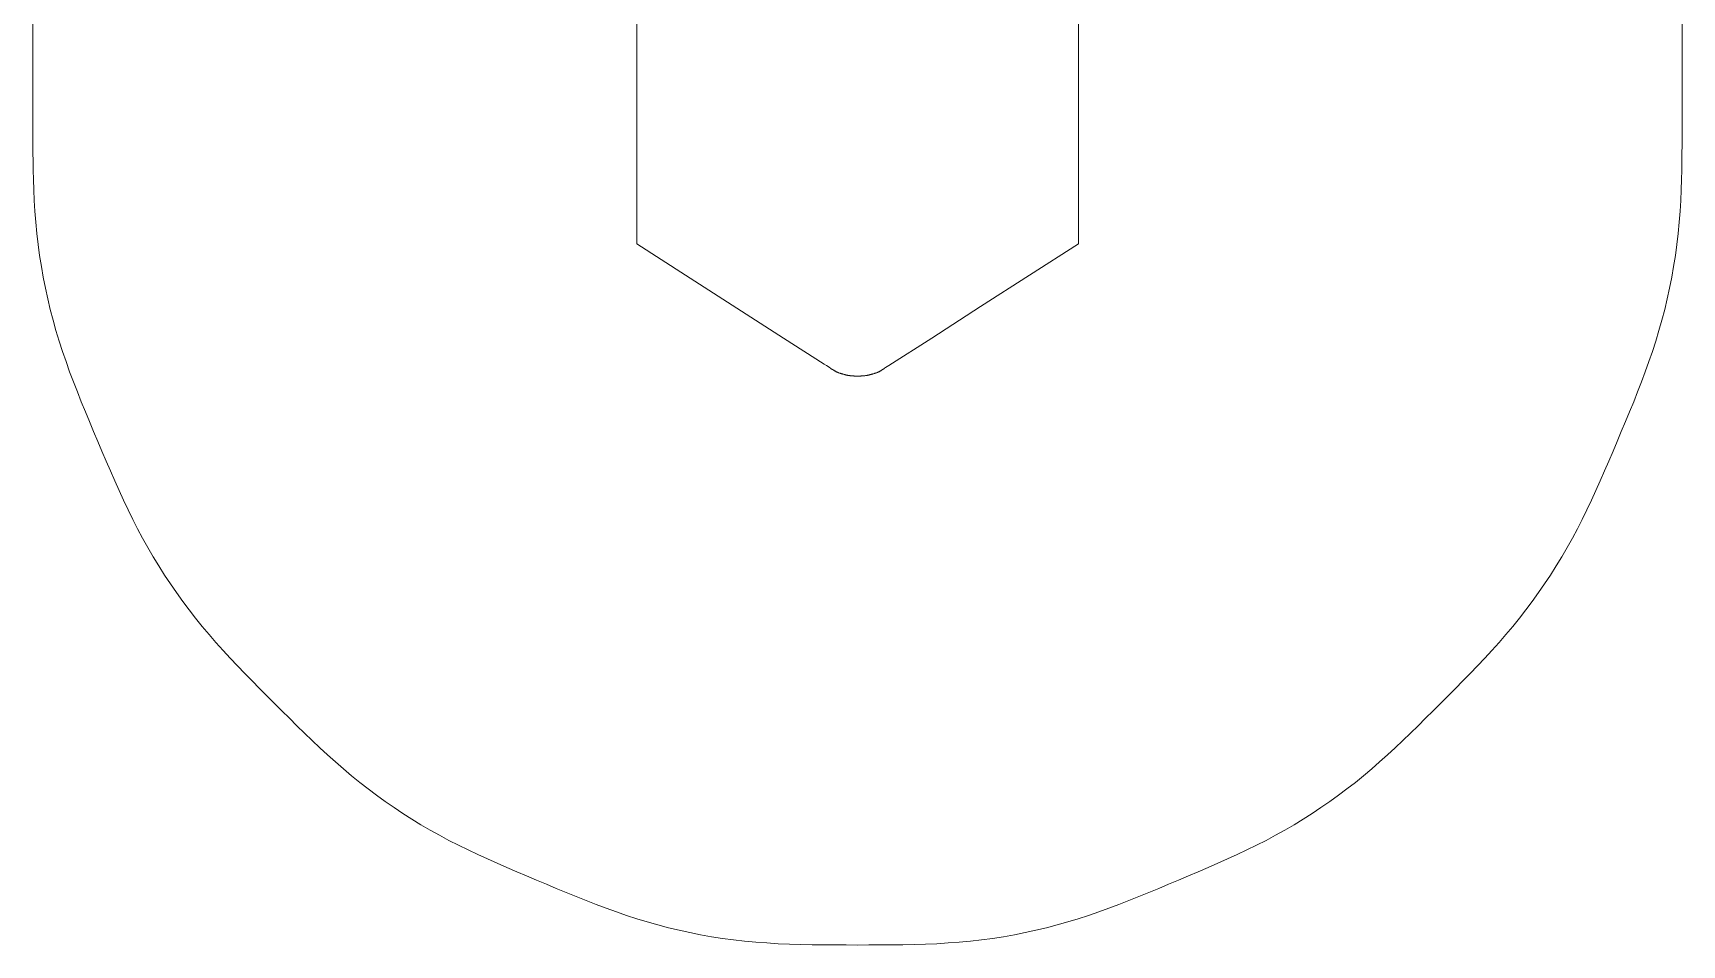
# Model space of a CAD drawing. Units: millimetres at full size, sheet at 1:100. Extents: x -138278 to 134990, y -16593 to 30671.
# Drawn here: x 130980 to 132322, y 21739 to 22481 of the extents above; entities that cross this region are included whole.
import ezdxf

# ---------------------------------------------------------------- set-up
doc = ezdxf.new("R2010")
doc.units = ezdxf.units.MM
doc.header["$LTSCALE"] = 100
doc.layers.add('F-0_枠', color=134, linetype='Continuous', lineweight=18)

msp = doc.modelspace()

# ---------------------------------------------------------------- linework, layer by layer
at = {"layer": 'F-0_枠'}
for p, q in [((131471.3, 23049.3), (131471.3, 22309.8)), ((131471.3, 23049.3), (131471.3, 22309.8)), ((131397.8, 21788.6), (131389.8, 21792)), ((131397.8, 21788.6), (131389.8, 21792))]:
    msp.add_line(p, q, dxfattribs=at)
for points in [[(130985.4, 22300.3), (130984.1, 22309.3), (130983.1, 22318.3), (130982.3, 22327.4), (130981.6, 22336.4), (130981.1, 22345.2), (130980.7, 22353.8), (130980.4, 22362.1), (130980.2, 22369.9), (130980.1, 22377.2), (130980, 22383.8), (130980, 22389.7), (130980, 22394.8), (130980, 23019.3), (130980, 23026.4), (130980, 23032.2), (130980, 23036.7), (130980, 23040), (130980, 23042.4), (130980, 23044), (130980, 23045)], [(130985.4, 22300.3), (130984.1, 22309.3), (130983.1, 22318.3), (130982.3, 22327.4), (130981.6, 22336.4), (130981.1, 22345.2), (130980.7, 22353.8), (130980.4, 22362.1), (130980.2, 22369.9), (130980.1, 22377.2), (130980, 22383.8), (130980, 22389.7), (130980, 22394.8), (130980, 23019.3), (130980, 23026.4), (130980, 23032.2), (130980, 23036.7), (130980, 23040), (130980, 23042.4), (130980, 23044), (130980, 23045)], [(131666.8, 22205.1), (131667.1, 22205.2), (131667.4, 22205.3), (131667.7, 22205.5), (131668, 22205.6), (131668.4, 22205.8), (131668.7, 22205.9), (131669, 22206.1), (131669.3, 22206.3), (131669.6, 22206.4), (131669.8, 22206.6), (131670.1, 22206.7), (131670.3, 22206.9), (131670.6, 22207), (131670.8, 22207.2), (131671, 22207.3), (131671.1, 22207.4), (131671.2, 22207.5), (131671.4, 22207.6), (131671.6, 22207.7), (131671.9, 22207.9), (131672.4, 22208.2), (131673, 22208.6), (131673.8, 22209.1), (131675, 22209.9), (131676.4, 22210.8), (131711.3, 22233.2), (131751.1, 22258.8), (131830.6, 22309.8), (131830.6, 23045.7)], [(131666.8, 22205.1), (131667.1, 22205.2), (131667.4, 22205.3), (131667.7, 22205.5), (131668, 22205.6), (131668.4, 22205.8), (131668.7, 22205.9), (131669, 22206.1), (131669.3, 22206.3), (131669.6, 22206.4), (131669.8, 22206.6), (131670.1, 22206.7), (131670.3, 22206.9), (131670.6, 22207), (131670.8, 22207.2), (131671, 22207.3), (131671.1, 22207.4), (131671.2, 22207.5), (131671.4, 22207.6), (131671.6, 22207.7), (131671.9, 22207.9), (131672.4, 22208.2), (131673, 22208.6), (131673.8, 22209.1), (131675, 22209.9), (131676.4, 22210.8), (131711.3, 22233.2), (131751.1, 22258.8), (131830.6, 22309.8), (131830.6, 23045.7)], [(132321.8, 23049.3), (132321.8, 22394.8), (132321.8, 22389.7), (132321.7, 22383.8), (132321.7, 22377.2), (132321.6, 22369.9), (132321.4, 22362.1), (132321.1, 22353.8), (132320.7, 22345.2), (132320.2, 22336.4), (132319.5, 22327.4), (132318.6, 22318.3), (132317.6, 22309.3), (132316.4, 22300.3), (132315, 22291.4), (132313.4, 22282.6), (132311.7, 22273.7), (132309.7, 22265), (132307.7, 22256.3), (132305.4, 22247.7), (132303, 22239.2), (132300.5, 22230.7), (132297.8, 22222.3), (132294.9, 22214), (132291.9, 22205.7), (132288.9, 22197.5), (132285.7, 22189.4), (132282.5, 22181.3), (132279.2, 22173.2), (132275.8, 22165.2), (132272.4, 22157.1), (132269, 22149.1), (132265.7, 22141.1), (132262.2, 22133.1), (132258.8, 22125.1), (132255.3, 22117.1), (132251.8, 22109.1), (132248.1, 22101.2), (132244.4, 22093.4), (132240.6, 22085.6)], [(132321.8, 23049.3), (132321.8, 22394.8), (132321.8, 22389.7), (132321.7, 22383.8), (132321.7, 22377.2), (132321.6, 22369.9), (132321.4, 22362.1), (132321.1, 22353.8), (132320.7, 22345.2), (132320.2, 22336.4), (132319.5, 22327.4), (132318.6, 22318.3), (132317.6, 22309.3), (132316.4, 22300.3), (132315, 22291.4), (132313.4, 22282.6), (132311.7, 22273.7), (132309.7, 22265), (132307.7, 22256.3), (132305.4, 22247.7), (132303, 22239.2), (132300.5, 22230.7), (132297.8, 22222.3), (132294.9, 22214), (132291.9, 22205.7), (132288.9, 22197.5), (132285.7, 22189.4), (132282.5, 22181.3), (132279.2, 22173.2), (132275.8, 22165.2), (132272.4, 22157.1), (132269, 22149.1), (132265.7, 22141.1), (132262.2, 22133.1), (132258.8, 22125.1), (132255.3, 22117.1), (132251.8, 22109.1), (132248.1, 22101.2), (132244.4, 22093.4), (132240.6, 22085.6)], [(131471.3, 22309.8), (131511, 22284.3), (131590.6, 22233.2), (131623.8, 22211.9), (131625.6, 22210.8), (131627, 22209.9), (131628.1, 22209.1), (131629, 22208.6), (131629.6, 22208.2), (131630.1, 22207.9), (131630.4, 22207.7), (131630.6, 22207.6), (131630.7, 22207.5), (131630.9, 22207.4), (131631, 22207.3), (131631.2, 22207.2), (131631.4, 22207), (131631.6, 22206.9), (131631.9, 22206.7), (131632.1, 22206.6), (131632.4, 22206.4), (131632.7, 22206.3), (131633, 22206.1), (131633.3, 22205.9), (131633.6, 22205.8), (131633.9, 22205.6), (131634.2, 22205.5), (131634.5, 22205.3), (131634.9, 22205.2), (131635.2, 22205.1), (131635.5, 22204.9), (131635.8, 22204.8), (131636.2, 22204.7), (131636.5, 22204.6), (131636.9, 22204.5), (131637.2, 22204.4), (131637.5, 22204.2), (131637.9, 22204.1), (131638.2, 22204.1), (131638.6, 22204)], [(131471.3, 22309.8), (131511, 22284.3), (131590.6, 22233.2), (131623.8, 22211.9), (131625.6, 22210.8), (131627, 22209.9), (131628.1, 22209.1), (131629, 22208.6), (131629.6, 22208.2), (131630.1, 22207.9), (131630.4, 22207.7), (131630.6, 22207.6), (131630.7, 22207.5), (131630.9, 22207.4), (131631, 22207.3), (131631.2, 22207.2), (131631.4, 22207), (131631.6, 22206.9), (131631.9, 22206.7), (131632.1, 22206.6), (131632.4, 22206.4), (131632.7, 22206.3), (131633, 22206.1), (131633.3, 22205.9), (131633.6, 22205.8), (131633.9, 22205.6), (131634.2, 22205.5), (131634.5, 22205.3), (131634.9, 22205.2), (131635.2, 22205.1), (131635.5, 22204.9), (131635.8, 22204.8), (131636.2, 22204.7), (131636.5, 22204.6), (131636.9, 22204.5), (131637.2, 22204.4), (131637.5, 22204.2), (131637.9, 22204.1), (131638.2, 22204.1), (131638.6, 22204)], [(131123.3, 21991.9), (131117.7, 21998.5), (131112.3, 22005.2), (131107, 22012), (131101.8, 22018.9), (131096.7, 22026), (131091.8, 22033.1), (131087, 22040.3), (131082.3, 22047.7), (131077.8, 22055.1), (131073.4, 22062.6), (131069.2, 22070.2), (131065.1, 22077.8), (131061.2, 22085.6), (131057.4, 22093.4), (131053.6, 22101.2), (131050, 22109.1), (131046.5, 22117.1), (131043, 22125.1), (131039.5, 22133.1), (131036.1, 22141.1), (131032.7, 22149.1), (131029.3, 22157.1), (131025.9, 22165.2), (131022.6, 22173.2), (131019.3, 22181.3), (131016.1, 22189.4), (131012.9, 22197.5), (131009.8, 22205.7), (131006.9, 22214), (131004, 22222.3), (131001.3, 22230.7), (130998.7, 22239.2), (130996.3, 22247.7), (130994.1, 22256.3), (130992, 22265), (130990.1, 22273.7), (130988.3, 22282.6), (130986.8, 22291.4), (130985.4, 22300.3)], [(131123.3, 21991.9), (131117.7, 21998.5), (131112.3, 22005.2), (131107, 22012), (131101.8, 22018.9), (131096.7, 22026), (131091.8, 22033.1), (131087, 22040.3), (131082.3, 22047.7), (131077.8, 22055.1), (131073.4, 22062.6), (131069.2, 22070.2), (131065.1, 22077.8), (131061.2, 22085.6), (131057.4, 22093.4), (131053.6, 22101.2), (131050, 22109.1), (131046.5, 22117.1), (131043, 22125.1), (131039.5, 22133.1), (131036.1, 22141.1), (131032.7, 22149.1), (131029.3, 22157.1), (131025.9, 22165.2), (131022.6, 22173.2), (131019.3, 22181.3), (131016.1, 22189.4), (131012.9, 22197.5), (131009.8, 22205.7), (131006.9, 22214), (131004, 22222.3), (131001.3, 22230.7), (130998.7, 22239.2), (130996.3, 22247.7), (130994.1, 22256.3), (130992, 22265), (130990.1, 22273.7), (130988.3, 22282.6), (130986.8, 22291.4), (130985.4, 22300.3)], [(131638.6, 22204), (131638.9, 22203.9), (131639.3, 22203.8), (131639.6, 22203.7), (131640, 22203.6), (131640.3, 22203.5), (131640.7, 22203.4), (131641, 22203.3), (131641.4, 22203.2), (131641.7, 22203.1), (131642.1, 22203.1), (131642.4, 22203), (131642.8, 22202.9), (131643.1, 22202.8), (131643.5, 22202.7), (131643.9, 22202.7), (131644.2, 22202.6), (131644.6, 22202.6), (131645, 22202.5), (131645.3, 22202.5), (131645.7, 22202.4), (131646.1, 22202.4), (131646.5, 22202.3), (131646.8, 22202.3), (131647.2, 22202.3), (131647.6, 22202.3), (131647.9, 22202.3), (131648.3, 22202.2), (131648.7, 22202.2), (131649.1, 22202.2), (131649.4, 22202.2), (131649.8, 22202.2), (131650.2, 22202.2), (131650.6, 22202.2), (131650.9, 22202.2), (131651.3, 22202.2), (131651.7, 22202.2), (131652.1, 22202.2), (131652.4, 22202.2), (131652.8, 22202.2)], [(131638.6, 22204), (131638.9, 22203.9), (131639.3, 22203.8), (131639.6, 22203.7), (131640, 22203.6), (131640.3, 22203.5), (131640.7, 22203.4), (131641, 22203.3), (131641.4, 22203.2), (131641.7, 22203.1), (131642.1, 22203.1), (131642.4, 22203), (131642.8, 22202.9), (131643.1, 22202.8), (131643.5, 22202.7), (131643.9, 22202.7), (131644.2, 22202.6), (131644.6, 22202.6), (131645, 22202.5), (131645.3, 22202.5), (131645.7, 22202.4), (131646.1, 22202.4), (131646.5, 22202.3), (131646.8, 22202.3), (131647.2, 22202.3), (131647.6, 22202.3), (131647.9, 22202.3), (131648.3, 22202.2), (131648.7, 22202.2), (131649.1, 22202.2), (131649.4, 22202.2), (131649.8, 22202.2), (131650.2, 22202.2), (131650.6, 22202.2), (131650.9, 22202.2), (131651.3, 22202.2), (131651.7, 22202.2), (131652.1, 22202.2), (131652.4, 22202.2), (131652.8, 22202.2)], [(131652.8, 22202.2), (131653.2, 22202.2), (131653.5, 22202.2), (131653.9, 22202.3), (131654.3, 22202.3), (131654.7, 22202.3), (131655, 22202.3), (131655.4, 22202.3), (131655.8, 22202.4), (131656.2, 22202.4), (131656.5, 22202.5), (131656.9, 22202.5), (131657.3, 22202.6), (131657.6, 22202.6), (131658, 22202.7), (131658.4, 22202.7), (131658.7, 22202.8), (131659.1, 22202.9), (131659.5, 22203), (131659.8, 22203.1), (131660.2, 22203.1), (131660.5, 22203.2), (131660.9, 22203.3), (131661.2, 22203.4), (131661.6, 22203.5), (131661.9, 22203.6), (131662.3, 22203.7), (131662.6, 22203.8), (131663, 22203.9), (131663.3, 22204), (131663.7, 22204.1), (131664, 22204.1), (131664.4, 22204.2), (131664.7, 22204.4), (131665.1, 22204.5), (131665.4, 22204.6), (131665.7, 22204.7), (131666.1, 22204.8), (131666.4, 22204.9), (131666.8, 22205.1)], [(131652.8, 22202.2), (131653.2, 22202.2), (131653.5, 22202.2), (131653.9, 22202.3), (131654.3, 22202.3), (131654.7, 22202.3), (131655, 22202.3), (131655.4, 22202.3), (131655.8, 22202.4), (131656.2, 22202.4), (131656.5, 22202.5), (131656.9, 22202.5), (131657.3, 22202.6), (131657.6, 22202.6), (131658, 22202.7), (131658.4, 22202.7), (131658.7, 22202.8), (131659.1, 22202.9), (131659.5, 22203), (131659.8, 22203.1), (131660.2, 22203.1), (131660.5, 22203.2), (131660.9, 22203.3), (131661.2, 22203.4), (131661.6, 22203.5), (131661.9, 22203.6), (131662.3, 22203.7), (131662.6, 22203.8), (131663, 22203.9), (131663.3, 22204), (131663.7, 22204.1), (131664, 22204.1), (131664.4, 22204.2), (131664.7, 22204.4), (131665.1, 22204.5), (131665.4, 22204.6), (131665.7, 22204.7), (131666.1, 22204.8), (131666.4, 22204.9), (131666.8, 22205.1)], [(132240.6, 22085.6), (132236.7, 22077.8), (132232.6, 22070.2), (132228.3, 22062.6), (132224, 22055.1), (132219.5, 22047.7), (132214.8, 22040.3), (132210, 22033.1), (132205.1, 22026), (132200, 22018.9), (132194.8, 22012), (132189.5, 22005.2), (132184.1, 21998.5), (132178.5, 21991.9), (132172.9, 21985.4), (132167.1, 21979), (132161.3, 21972.7), (132155.4, 21966.4), (132149.4, 21960.2), (132143.4, 21954.1), (132137.4, 21948), (132131.4, 21941.9), (132125.3, 21935.8), (132119.2, 21929.7), (132113.1, 21923.7), (132107, 21917.7), (132100.9, 21911.7), (132094.7, 21905.7), (132088.5, 21899.8), (132082.1, 21894), (132075.7, 21888.2), (132069.3, 21882.6), (132062.7, 21877), (132056, 21871.6), (132049.1, 21866.3), (132042.2, 21861.1), (132035.2, 21856), (132028, 21851.1), (132020.8, 21846.3), (132013.5, 21841.6)], [(132240.6, 22085.6), (132236.7, 22077.8), (132232.6, 22070.2), (132228.3, 22062.6), (132224, 22055.1), (132219.5, 22047.7), (132214.8, 22040.3), (132210, 22033.1), (132205.1, 22026), (132200, 22018.9), (132194.8, 22012), (132189.5, 22005.2), (132184.1, 21998.5), (132178.5, 21991.9), (132172.9, 21985.4), (132167.1, 21979), (132161.3, 21972.7), (132155.4, 21966.4), (132149.4, 21960.2), (132143.4, 21954.1), (132137.4, 21948), (132131.4, 21941.9), (132125.3, 21935.8), (132119.2, 21929.7), (132113.1, 21923.7), (132107, 21917.7), (132100.9, 21911.7), (132094.7, 21905.7), (132088.5, 21899.8), (132082.1, 21894), (132075.7, 21888.2), (132069.3, 21882.6), (132062.7, 21877), (132056, 21871.6), (132049.1, 21866.3), (132042.2, 21861.1), (132035.2, 21856), (132028, 21851.1), (132020.8, 21846.3), (132013.5, 21841.6)], [(131389.8, 21792), (131381.7, 21795.4), (131373.7, 21798.8), (131365.7, 21802.2), (131357.7, 21805.7), (131349.8, 21809.3), (131341.9, 21812.9), (131334, 21816.6), (131326.2, 21820.5), (131318.5, 21824.4), (131310.8, 21828.5), (131303.3, 21832.7), (131295.7, 21837.1), (131288.3, 21841.6), (131281, 21846.3), (131273.8, 21851.1), (131266.6, 21856), (131259.6, 21861.1), (131252.7, 21866.3), (131245.9, 21871.6), (131239.2, 21877), (131232.6, 21882.6), (131226.1, 21888.2), (131219.7, 21894), (131213.4, 21899.8), (131207.1, 21905.7), (131200.9, 21911.7), (131194.8, 21917.7), (131188.7, 21923.7), (131182.6, 21929.7), (131176.5, 21935.8), (131170.4, 21941.9), (131164.4, 21948), (131158.4, 21954.1), (131152.4, 21960.2), (131146.4, 21966.4), (131140.5, 21972.7), (131134.7, 21979), (131128.9, 21985.4), (131123.3, 21991.9)], [(131389.8, 21792), (131381.7, 21795.4), (131373.7, 21798.8), (131365.7, 21802.2), (131357.7, 21805.7), (131349.8, 21809.3), (131341.9, 21812.9), (131334, 21816.6), (131326.2, 21820.5), (131318.5, 21824.4), (131310.8, 21828.5), (131303.3, 21832.7), (131295.7, 21837.1), (131288.3, 21841.6), (131281, 21846.3), (131273.8, 21851.1), (131266.6, 21856), (131259.6, 21861.1), (131252.7, 21866.3), (131245.9, 21871.6), (131239.2, 21877), (131232.6, 21882.6), (131226.1, 21888.2), (131219.7, 21894), (131213.4, 21899.8), (131207.1, 21905.7), (131200.9, 21911.7), (131194.8, 21917.7), (131188.7, 21923.7), (131182.6, 21929.7), (131176.5, 21935.8), (131170.4, 21941.9), (131164.4, 21948), (131158.4, 21954.1), (131152.4, 21960.2), (131146.4, 21966.4), (131140.5, 21972.7), (131134.7, 21979), (131128.9, 21985.4), (131123.3, 21991.9)], [(132013.5, 21841.6), (132006.1, 21837.1), (131998.6, 21832.7), (131991, 21828.5), (131983.3, 21824.4), (131975.6, 21820.5), (131967.8, 21816.6), (131959.9, 21812.9), (131952, 21809.3), (131944.1, 21805.7), (131936.1, 21802.2), (131928.1, 21798.8), (131920.1, 21795.4), (131912, 21792), (131904, 21788.6), (131896, 21785.2), (131887.9, 21781.9), (131879.9, 21778.6), (131871.7, 21775.3), (131863.6, 21772.2), (131855.4, 21769.1), (131847.2, 21766.1), (131838.8, 21763.3), (131830.4, 21760.6), (131822, 21758), (131813.4, 21755.6), (131804.8, 21753.3), (131796.1, 21751.3), (131787.4, 21749.3), (131778.6, 21747.6), (131769.7, 21746), (131760.8, 21744.6), (131751.8, 21743.4), (131742.8, 21742.4), (131733.7, 21741.5), (131724.6, 21740.9), (131715.5, 21740.3), (131706.3, 21739.9), (131697.1, 21739.6), (131687.9, 21739.4)], [(132013.5, 21841.6), (132006.1, 21837.1), (131998.6, 21832.7), (131991, 21828.5), (131983.3, 21824.4), (131975.6, 21820.5), (131967.8, 21816.6), (131959.9, 21812.9), (131952, 21809.3), (131944.1, 21805.7), (131936.1, 21802.2), (131928.1, 21798.8), (131920.1, 21795.4), (131912, 21792), (131904, 21788.6), (131896, 21785.2), (131887.9, 21781.9), (131879.9, 21778.6), (131871.7, 21775.3), (131863.6, 21772.2), (131855.4, 21769.1), (131847.2, 21766.1), (131838.8, 21763.3), (131830.4, 21760.6), (131822, 21758), (131813.4, 21755.6), (131804.8, 21753.3), (131796.1, 21751.3), (131787.4, 21749.3), (131778.6, 21747.6), (131769.7, 21746), (131760.8, 21744.6), (131751.8, 21743.4), (131742.8, 21742.4), (131733.7, 21741.5), (131724.6, 21740.9), (131715.5, 21740.3), (131706.3, 21739.9), (131697.1, 21739.6), (131687.9, 21739.4)], [(131687.9, 21739.4), (131678.7, 21739.3), (131669.4, 21739.3), (131660.1, 21739.3), (131650.9, 21739.2), (131641.6, 21739.3), (131632.4, 21739.3), (131623.1, 21739.3), (131613.9, 21739.4), (131604.7, 21739.6), (131595.5, 21739.9), (131586.3, 21740.3), (131577.2, 21740.9), (131568.1, 21741.5), (131559, 21742.4), (131550, 21743.4), (131541, 21744.6), (131532.1, 21746), (131523.2, 21747.6), (131514.4, 21749.3), (131505.7, 21751.3), (131497, 21753.3), (131488.4, 21755.6), (131479.8, 21758), (131471.4, 21760.6), (131463, 21763.3), (131454.7, 21766.1), (131446.4, 21769.1), (131438.2, 21772.2), (131430.1, 21775.3), (131422, 21778.6), (131413.9, 21781.9), (131405.8, 21785.2), (131397.8, 21788.6)], [(131687.9, 21739.4), (131678.7, 21739.3), (131669.4, 21739.3), (131660.1, 21739.3), (131650.9, 21739.2), (131641.6, 21739.3), (131632.4, 21739.3), (131623.1, 21739.3), (131613.9, 21739.4), (131604.7, 21739.6), (131595.5, 21739.9), (131586.3, 21740.3), (131577.2, 21740.9), (131568.1, 21741.5), (131559, 21742.4), (131550, 21743.4), (131541, 21744.6), (131532.1, 21746), (131523.2, 21747.6), (131514.4, 21749.3), (131505.7, 21751.3), (131497, 21753.3), (131488.4, 21755.6), (131479.8, 21758), (131471.4, 21760.6), (131463, 21763.3), (131454.7, 21766.1), (131446.4, 21769.1), (131438.2, 21772.2), (131430.1, 21775.3), (131422, 21778.6), (131413.9, 21781.9), (131405.8, 21785.2), (131397.8, 21788.6)]]:
    msp.add_lwpolyline(points, dxfattribs=at)

doc.saveas('drawing.dxf')
